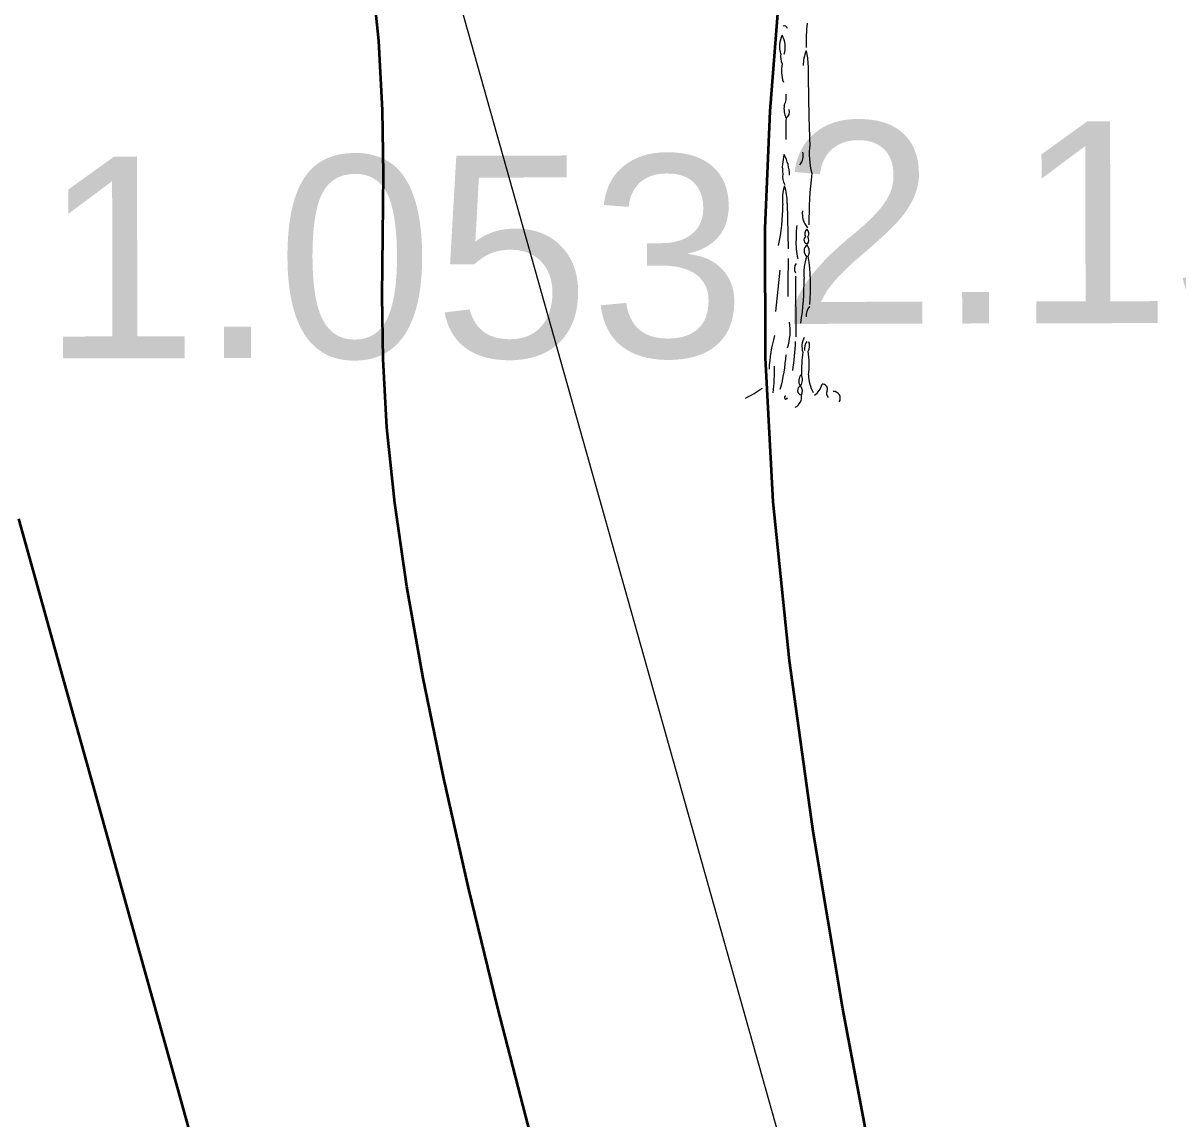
# Model space of a CAD drawing. Header units: millimetres. Extents: x 563604 to 809435, y 2337 to 1331933.
# Drawn here: x 722025 to 725460, y 1289183 to 1292442 of the extents above; entities that cross this region are included whole.
import ezdxf

# ---------------------------------------------------------------- set-up
doc = ezdxf.new("R2010")
doc.units = ezdxf.units.MM
for name, color, linetype, lineweight in [('CD TAI', 7, 'Continuous', 9), ('DM CAI-1', 9, 'Continuous', 35), ('ks_caytram-1', 253, 'Continuous', 9), ('MUONG DAT-1', 253, 'Continuous', 9), ('NCV_TKCS_HIEN TRANG_251226_dwg-1', 253, 'Continuous', 9)]:
    doc.layers.add(name, color=color, linetype=linetype, lineweight=lineweight)
doc.styles.add('Arial', font='arial_0.ttf', dxfattribs={"height": 600.128024})

# ---------------------------------------------------------------- blocks, each defined once
blk = doc.blocks.new('NCV_TKCS_HIEN TRANG_251226_dwg_CX-2645538-TỔNG THỂ_HIỆN TRẠNG KHU ĐẤT')
at = {"layer": 'ks_caytram-1'}
for p, q in [((724297.4, 1291905.8), (724301.1, 1291770.7)), ((724275.5, 1291706.9), (724263.5, 1291584.1)), ((724323, 1291689.2), (724323.4, 1291509.4))]:
    blk.add_line(p, q, dxfattribs=at)
for centre, radius, start, end in [((724290, 1292425.4), 8.45, 5.6771, 117.3739), ((724743.3, 1292388.7), 389.4, 172.1391, 182.8461), ((724348.1, 1292372.9), 73.3, 153.0931, 198.0291), ((724223.9, 1292371.4), 68.3, 340.9761, 30.4931), ((724327.9, 1292343.1), 49.9, 171.7781, 205.9841), ((724454.1, 1292316.4), 108.6, 156.7281, 180.3581), ((724232.5, 1292321.4), 127.6, 357.9771, 17.2851), ((724378, 1292299.8), 97.4, 167.2961, 199.9811), ((730638.3, 1292332.9), 6278.2, 180.14607, 182.29708), ((724246.1, 1292222.3), 49, 330.7421, 9.9641), ((724362.1, 1292189.1), 73.9, 172.7641, 203.7661), ((724282.9, 1292177.7), 21.8, 302.2961, 19.6161), ((725185.8, 1292113.9), 892.4, 177.0861, 181.1741), ((724605.6, 1292054.3), 242.1, 173.5971, 194.1041), ((724412, 1292012.6), 128.7, 162.6581, 188.8151), ((724155, 1291983.7), 150.1, 2.2301, 26.6011), ((724309.4, 1292046.6), 36.3, 315.0341, 17.9821), ((724331.5, 1291985.2), 47.2, 170.6061, 209.9131), ((725661.3, 1291846.2), 1299, 173.4111, 180.1751), ((724405.9, 1291920.8), 122.3, 162.1481, 189.1531), ((724172.4, 1291913.7), 125.2, 356.3711, 20.8411), ((723730.5, 1291900.5), 554.6, 347.5131, 0.0761), ((724410, 1291875.8), 67.3, 173.3661, 219.1311), ((724511.5, 1291809.7), 187.4, 170.7011, 183.3811), ((724366.9, 1291815.3), 17, 126.7251, 210.9251), ((724346, 1291816.5), 16.4, 322.5811, 49.1091), ((724511.8, 1291785.1), 187.9, 175.8731, 193.3661), ((724359.4, 1291797), 11.8, 126.5291, 263.2281), ((724345.9, 1291796.6), 16.5, 317.0541, 37.1911), ((724368.8, 1291764.8), 20.9, 124.9291, 231.5231), ((724333.5, 1291762.7), 30.3, 332.0891, 39.6021), ((727120.6, 1291664), 2820.6, 178.4221, 180.7141), ((724343, 1291711.7), 24, 139.9461, 211.1751), ((724488.5, 1291699.6), 141.4, 159.7981, 186.9391), ((723792.6, 1291657.8), 574.9, 354.7791, 9.0711), ((723537, 1291675.2), 811.2, 351.0981, 0.5221), ((724395.1, 1291571.8), 41.2, 139.0381, 184.3621), ((724138.2, 1291528.2), 168.6, 341.9011, 8.4301), ((724691, 1291390), 447.8, 164.1059, 177.0309), ((723436.6, 1291541.4), 887.5, 351.4121, 356.9951), ((724397.1, 1291480.4), 55.5, 151.0431, 197.5151), ((724380, 1291474.9), 31, 139.6181, 192.5801), ((724332.9, 1291482.1), 31.4, 329.0681, 22.0531), ((723678.3, 1291508.6), 619, 345.4371, 355.1011), ((724846.6, 1291397.7), 506.7, 172.5217, 180.1203), ((724140.9, 1291426.7), 222.4, 351.9411, 10.1481), ((723532.6, 1291421.7), 727.9, 353.7831, 0.0381), ((724358.3, 1291377.9), 26.2, 134.4761, 214.3731), ((724309.5, 1291381.8), 33.8, 326.5761, 26.0661), ((724480.4, 1291398.3), 119.3, 181.3331, 207.5821), ((724029.4, 1291633.2), 338.5, 295.2351, 305.0721), ((724343.6, 1291349.6), 14.8, 113.4081, 256.0101), ((724319.3, 1291347.6), 24.1, 329.1891, 40.2291), ((724348.8, 1291380), 54, 304.1721, 346.9131), ((724403.1, 1291353.2), 14.7, 342.5851, 96.6297), ((724431.9, 1291340.3), 17.1, 150.1641, 222.7871), ((724435, 1291325.9), 20.7, 329.4191, 90.3416), ((724294.2, 1291328.4), 4.52, 89.4331, 0.8371), ((724307.9, 1291329.3), 32.7, 293.8661, 10.4461)]:
    blk.add_arc(centre, radius, start, end, dxfattribs=at)
blk = doc.blocks.new('NCV_TKCS_HIEN TRANG_251226_dwg-1595164-TỔNG THỂ_HIỆN TRẠNG KHU ĐẤT')
at = {"layer": 'DM CAI-1', "flags": 128}
for points in [[(724564.6, 1288974.6), (724463.6, 1289510.2), (724375.3, 1290038.1), (724304.4, 1290545), (724256, 1291017.8), (724233, 1291446), (724231.8, 1291831.8), (724246.8, 1292179.9), (724272.3, 1292495.6)], [(723534.8, 1289132.9), (723436.2, 1289516), (723350, 1289869.9), (723276.1, 1290195.5), (723214.8, 1290494.1), (723166.1, 1290766.8), (723130.1, 1291014.7), (723106.9, 1291239.1), (723095.8, 1291442.1), (723093.2, 1291630.4), (723095, 1291811.6), (723096.7, 1291993.4), (723094.1, 1292183.5), (723082.8, 1292389.5), (723058.7, 1292619.1)], [(722010.8, 1290967.4), (722067.1, 1290765.3), (722139.7, 1290505), (722231.7, 1290175.5), (722346.3, 1289765.7), (722484.8, 1289269.9), (722642.1, 1288703.1)]]:
    blk.add_lwpolyline(points, dxfattribs=at)
at = {"layer": 'MUONG DAT-1', "flags": 128}
blk.add_lwpolyline([(752286.9, 1199548), (747733.3, 1213433.3), (740799, 1236446.8), (737239.8, 1247927.9), (731715.3, 1265616), (728295.2, 1276774.1), (725536.1, 1284652.1), (720895.6, 1301124.3), (717081.2, 1300936.3), (710093.2, 1307531.3), (707990.2, 1306468.1), (691820.2, 1300720.9), (687515.8, 1297110), (687945.7, 1294643.5), (696311.8, 1277455.4), (695625.2, 1272682.1)], dxfattribs=at)
blk.add_blockref('NCV_TKCS_HIEN TRANG_251226_dwg_CX-2645538-TỔNG THỂ_HIỆN TRẠNG KHU ĐẤT', (0, 0))
at = {"layer": 'CD TAI', "char_height": 600.13, "width": 2512.823, "attachment_point": 1, "rotation": 0.1346, "line_spacing_factor": 0.941778, "style": 'Arial'}
for s, insert in [('2.156', (724274.4, 1292147.4)), ('1.053', (722078.5, 1292044.6))]:
    blk.add_mtext(s, dxfattribs=dict(at, insert=insert))

msp = doc.modelspace()

# ---------------------------------------------------------------- block references
at = {"layer": 'NCV_TKCS_HIEN TRANG_251226_dwg-1'}
msp.add_blockref('NCV_TKCS_HIEN TRANG_251226_dwg-1595164-TỔNG THỂ_HIỆN TRẠNG KHU ĐẤT', (0, 0), dxfattribs=at)

doc.saveas('drawing.dxf')
